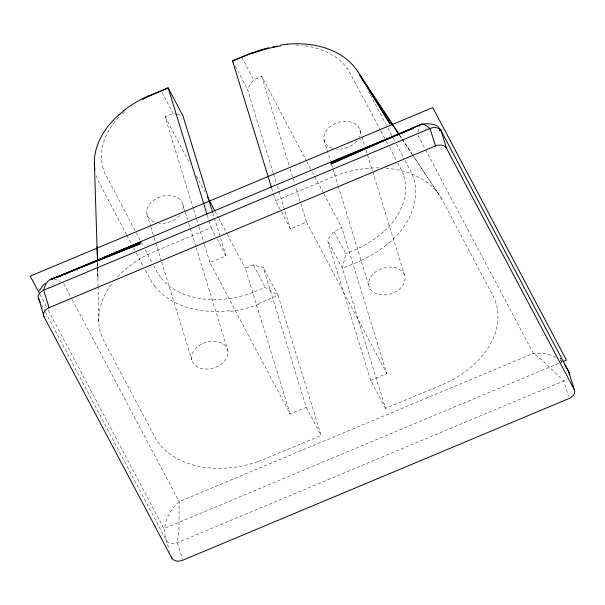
<?xml version="1.0" encoding="UTF-8"?>
<svg xmlns="http://www.w3.org/2000/svg" width="605" height="605" viewBox="0 0 605 605"><rect width="100%" height="100%" fill="white"/><g stroke="black" fill="none" stroke-linecap="round" stroke-linejoin="round"><path stroke-width="0.45" stroke-dasharray="3.02 2.27" d="M417.79 132.223L418.872 127.088M323.94 193.933L341.901 227.866L333.854 231.239L345.735 253.684L342.453 268.491L385.498 408.428L443.397 384.183A72.373 51.969 -17.1 0 0 444.849 383.532L448.207 381.959A87.702 62.98 -17.1 0 0 491.789 341.333A87.536 62.86 -17.1 0 0 497.892 314.403A88.065 63.245 -17.1 0 0 493.43 296.586L441.469 198.425L412.504 154.865M418.985 126.793L419.212 126.248M273.21 172.894L247.385 88.927L253.639 79.731L261.685 76.359L306.387 160.794M385.498 408.428L370.646 380.371L327.6 240.435L333.854 231.239M391.344 240.903L386.557 245.078M123.715 112.636L123.435 112.885A78.552 56.409 -17.1 0 0 122.316 113.891M383.562 231.783L379.222 235.443A83.482 59.948 -17.1 0 1 356.867 248.965L345.735 253.684M123.995 112.386L124.562 111.895M47.954 287.443L48.483 287.148M425.285 129.236L425.799 128.994M361.941 260.271L342.453 268.491L327.6 240.435M50.964 285.915L51.538 285.666M193.328 208.581L165.089 116.803L173.136 113.43L176.72 114.33M208.959 220.553L211.175 227.775L153.284 252.02A72.328 51.939 -17.1 0 0 151.832 252.671L148.475 254.244A87.665 62.958 -17.1 0 0 116.205 278.3M280.221 209.58L275.577 200.807L333.476 176.577A72.328 51.939 -17.1 0 1 334.966 175.994L338.467 174.701A87.665 62.958 -17.1 0 1 379.199 167.887M290.15 414.077L245.305 268.31L253.359 264.937L263.198 267.402L306.251 407.331L290.15 414.077L209.935 262.57L226.036 255.832L219.925 235.965M281.454 211.916L290.43 228.864L306.531 222.126L295.732 187.036M258.214 461.502L261.715 460.208A72.373 51.969 -17.1 0 0 263.205 459.618L321.104 435.388L278.05 295.452L265.24 287.383L254.062 292.011A83.482 59.948 -17.1 0 1 228.1 298.719L222.164 299.354A78.552 56.409 -17.1 0 1 161.028 277.861M370.646 380.371L386.746 373.633L341.901 227.866M558.589 363.378L163.94 528.611L47.455 308.603M559.459 363.015L562.075 361.926M426.82 128.547L427.334 128.336M258.509 303.574L278.05 295.452L263.198 267.402M53.013 285.084L53.921 284.758M229.749 310.728L223.116 311.341A87.249 62.398 -15.2 0 1 155.099 286.619M54.405 279.094L60.644 281.333M177.613 114.549L182.09 115.668M555.934 357.442C549.06 353.789 541.052 352.783 533.368 353.373L179.178 501.666C168.53 510.983 160.998 526.426 166.352 540.492L169.045 549.242M560.268 360.262L561.811 361.571L560.132 358.198L561.811 361.571M399.255 134.975L401.523 138.364M401.864 138.893L412.277 154.54M399.867 135.475L401.939 138.621M402.461 139.407L412.33 154.351M412.852 155.137L437.793 192.882M151.938 282.316L144.89 269.346M153.64 265.678L158.2 273.967A82.023 58.904 -17.1 0 0 160.998 277.876M417.926 135.339L424.74 148.21M425.595 149.821L533.368 353.373L542.322 360.247L563.762 380.961L568.473 396.267M368.71 91.733L369.935 94.04M370.336 94.811L387.48 127.179M387.881 127.95L392.781 137.199M393.189 137.97L394.823 141.048M396.457 144.134L403.8 158.003M405.07 160.416L411.816 173.514A90.856 65.476 -18.3 0 1 413.601 178.399A87.249 62.867 -18.8 0 1 391.427 240.956M380.59 130.423L348.79 70.702A82.053 58.927 -17.1 0 0 345.999 66.792A78.552 56.409 -17.1 0 0 301.903 45.466M380.999 131.194L384.667 138.129M386.3 141.207L387.934 144.293M389.567 147.378L396.351 160.189M306.811 161.58L311.825 171.049M312.24 171.843L323.516 193.146M241.75 57.286L253.639 79.731M235.315 66.134L247.385 88.927M306.531 222.126L386.746 373.633M161.996 92.391L173.136 113.43M253.359 264.937L265.24 287.383M165.089 116.803L190.159 164.152M196.421 175.987L204.777 191.77M215.221 211.493L218.564 217.808M218.987 218.594L226.92 233.59M227.344 234.377L245.305 268.31M211.175 227.775L215.819 236.54M217.059 238.877L226.036 255.832M306.251 407.331L321.104 435.388M134.975 230.429L104.695 172.901A82.053 58.927 -17.1 0 1 103.084 168.493M136.193 232.743L140.277 240.45M141.094 241.992L143.544 246.613M145.17 249.699L152.263 263.084M126.483 234.574L98.086 180.593A90.901 65.03 -15.8 0 1 96.301 175.737M126.891 235.337L131.784 244.586M133.418 247.672L134.643 249.986M136.276 253.064L143.619 266.934M63.737 283.632L71.829 298.915M72.26 299.725L179.178 501.666L178.921 531.061L177.371 542.738L182.423 559.133M39.96 294.438L47.016 307.771M41.541 304.761L44.906 311.114M45.33 311.908L166.352 540.492A8.765 6.292 -17.1 0 0 177.371 542.738L563.762 380.961A8.765 6.292 -17.1 0 0 567.127 378.783M397.719 162.783L402.295 171.767A82.023 58.904 -17.1 0 1 403.913 176.176M360.013 130.385L361.677 135.785M361.949 136.685L364.996 146.584M366.101 150.184L372.468 170.882M372.748 171.782L404.858 276.152A18.626 13.378 -17.1 0 1 380.583 294.748A18.626 13.378 -17.1 0 1 375.221 272.182A18.626 13.378 -17.1 0 1 404.858 276.152M324.076 140.133L330.443 160.832M331.548 164.431L332.659 168.024M332.931 168.924L337.915 185.122M338.195 186.022L368.921 285.9M261.685 76.359L289.924 168.137M290.196 169.037L294.627 183.436M273.49 173.794L276.266 182.823M277.377 186.438L290.43 228.864M271.69 188.17L273.074 192.685M273.354 193.585L275.577 200.807M212.983 213.399L214.087 217.006M214.367 217.913L219.645 235.065M207.288 215.13L208.68 219.645M193.6 209.481L196.368 218.481M196.648 219.381L198.584 225.68M198.863 226.58L204.119 243.671M204.399 244.571L209.935 262.57M182.922 204.535L185.13 211.735M185.41 212.635L187.626 219.834M188.73 223.434L195.929 246.825M196.201 247.725L227.76 350.303A18.626 13.378 -17.1 0 1 203.492 368.891A18.626 13.378 -17.1 0 1 198.13 346.325A18.626 13.378 -17.1 0 1 227.76 350.303M146.977 214.283L150.577 225.975M150.857 226.875L153.904 236.774M154.177 237.674L161.376 261.073M161.648 261.973L191.823 360.043M169.377 550.331L169.718 551.427M97.549 262.759L97.987 278.534L97.617 262.555M97.571 262.449L98.048 285.787M98.07 286.687L98.781 321.799A88.065 63.245 -17.1 0 0 103.243 339.617L155.402 438.118A88.065 63.245 -17.1 0 0 167.993 452.532A87.536 62.86 -17.1 0 0 195.241 465.495A87.702 62.98 -17.1 0 0 258.214 461.509M98.781 321.799A87.665 62.958 -17.1 0 1 112.59 282.656M154.086 221.929A18.626 13.378 -17.1 0 1 148.951 205.118A18.626 13.378 -17.1 0 1 171.427 195.71A18.626 13.378 -17.1 0 1 182.718 209.935M179.594 215.471A18.626 13.378 -17.1 0 1 159.07 223.177M103.115 168.485A78.552 56.409 -17.1 0 1 120.191 115.956M258.827 304.262A91.869 70.089 -16.2 0 1 229.749 311.462M155.001 286.672A90.856 65.257 -16 0 1 151.923 282.323M385.952 168.205A87.665 62.958 -17.1 0 1 428.688 183.678A88.065 63.245 -17.1 0 1 441.279 198.085M332.742 148.338A18.626 13.378 -17.1 0 1 325.755 131.429A18.626 13.378 -17.1 0 1 349.1 121.658A18.626 13.378 -17.1 0 1 359.302 137.214M356.685 141.32A18.626 13.378 -17.1 0 1 336.161 149.034M295.792 45.057A78.552 56.409 -17.1 0 1 298.862 45.216M403.875 176.184A78.552 56.409 -17.1 0 1 383.57 231.791M386.383 244.942A91.869 69.136 -16.7 0 1 361.82 260.067M440.054 131.383L439.147 129.75L440.039 131.383"/><path stroke-width="0.91" d="M38.614 298.046L43.983 316.702L171.737 557.984A8.765 6.292 -17.1 0 0 182.755 560.23L569.146 398.453A8.765 6.292 -17.1 0 0 574.221 389.469L568.844 371.977L564.926 364.936M39.075 291.058L43.061 285.386L45.322 283.374M419.605 125.537C422.6 121.779 427.38 126.755 430.064 128.449A8.765 6.292 -17.1 0 1 441.09 130.695L568.844 371.977A8.765 6.292 -17.1 0 1 569.305 374.934M119.019 114.731L123.866 110.745M161.255 90.984L164.885 89.328M165.074 89.237L168.129 87.838L182.982 115.895L212.703 212.491M148.633 96.044L168.129 87.838L207.008 214.23M420.823 124.38L330.791 163.97L420.127 124.887L330.701 162.518L400.374 133.599M151.976 94.879L150.123 95.696A83.482 59.948 -17.1 0 0 142.53 99.477M152.347 94.72L153.549 94.214M61.967 275.32L56.749 277.529L140.504 241.75L331.003 161.996L413.465 128.139L406.477 131.066M64.576 274.224L68.055 272.749M69.794 272.016L140.201 242.28L51.856 279.079C46.691 279.979 44.906 285.885 43.681 290.226A8.765 6.292 -17.1 0 0 38.599 299.21L40.285 302.379M153.957 94.04L157.33 92.633M157.981 92.361L159.289 91.809M159.947 91.537L160.605 91.264M243.059 56.734L238.937 58.383M243.717 56.462L245.683 55.637M246.333 55.365L250.288 53.716M43.983 316.702A8.765 6.292 -17.1 0 1 49.065 307.718L435.449 145.941A8.765 6.292 -17.1 0 1 446.467 148.187L574.221 389.469M562.945 361.556L566.431 360.096L432.734 107.592L30.25 276.107L39.075 292.767M402.121 132.873L404.73 131.792M250.667 53.558L252.928 52.658A83.482 59.948 -17.1 0 1 268.93 47.765M50.533 279.419L140.299 243.724L51.856 279.079L52.907 278.988M252.066 52.741L232.524 60.878L271.411 187.27M235.663 59.653L232.524 60.878L233.144 62.043M235.791 59.6L238.68 58.481M280.675 45.095L287.246 44.301M421.624 124.138C427.145 123.571 433.157 123.443 438.058 126.445M438.368 127.511L440.879 129.863L446.467 148.187M363.847 81.766L365.428 84.14M366.456 85.676L399.255 134.975M398.824 133.902L357.956 71.791L390.081 123.98L359.34 74.135L361.155 77.485M362.077 79.21L362.69 80.367M207.288 196.504L214.805 210.706M435.449 145.941L430.064 128.449L43.681 290.226L49.065 307.718M171.396 556.895L171.737 557.984M94.365 162.957L97.496 260.906M97.579 260.679L97.254 246.583L97.534 260.589M94.955 169.869A87.619 62.678 -15.4 0 1 95.174 153.678A87.15 62.353 -15.4 0 1 119.064 114.753M123.647 110.594A91.869 62.633 -17.4 0 1 148.505 95.832M272.908 46.925A83.482 59.948 -17.1 0 1 277.695 46.116M252.436 53.535A91.869 61.559 -17.9 0 1 280.652 45.919M287.262 44.188A87.249 62.882 -19 0 1 354.84 67.503A90.901 65.257 -18.2 0 1 357.933 71.798"/></g></svg>
